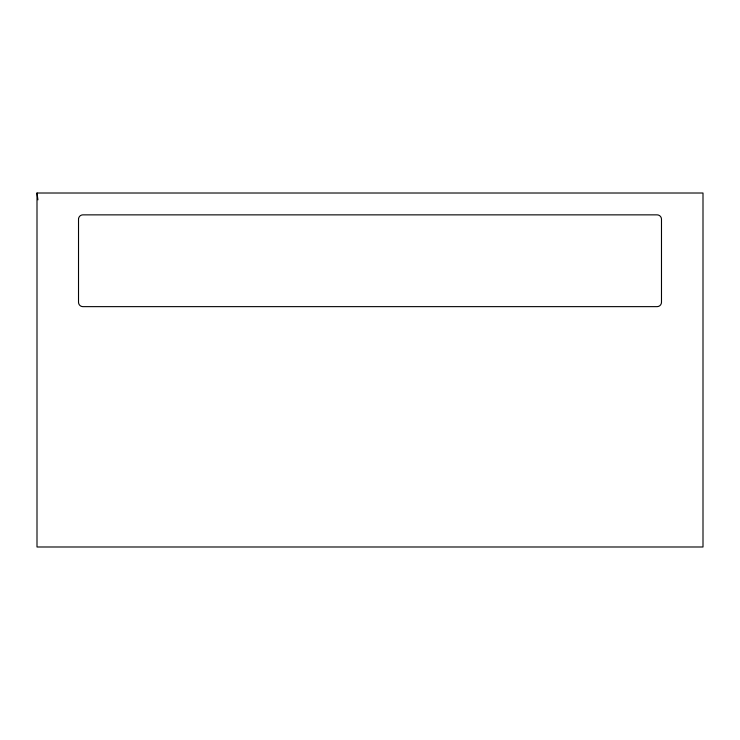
<?xml version="1.0" encoding="UTF-8"?>
<svg xmlns="http://www.w3.org/2000/svg" width="740" height="740" viewBox="0 0 740 740"><rect width="100%" height="100%" fill="white"/><g stroke="black" fill="none" stroke-linecap="round" stroke-linejoin="round"><path stroke-width="1.11" d="M78.523 219.419L78.514 302.262A4.366 4.366 0 0 0 82.797 306.637L657.111 306.637A4.366 4.366 0 0 0 661.486 302.262L661.486 219.142A4.366 4.366 0 0 0 657.111 214.859L82.704 214.868A4.366 4.366 0 0 0 78.625 218.281L78.533 219.234M37 193.011L703 193.011L703 546.99L37 546.99L37 193.011L37.925 199.837"/></g></svg>
